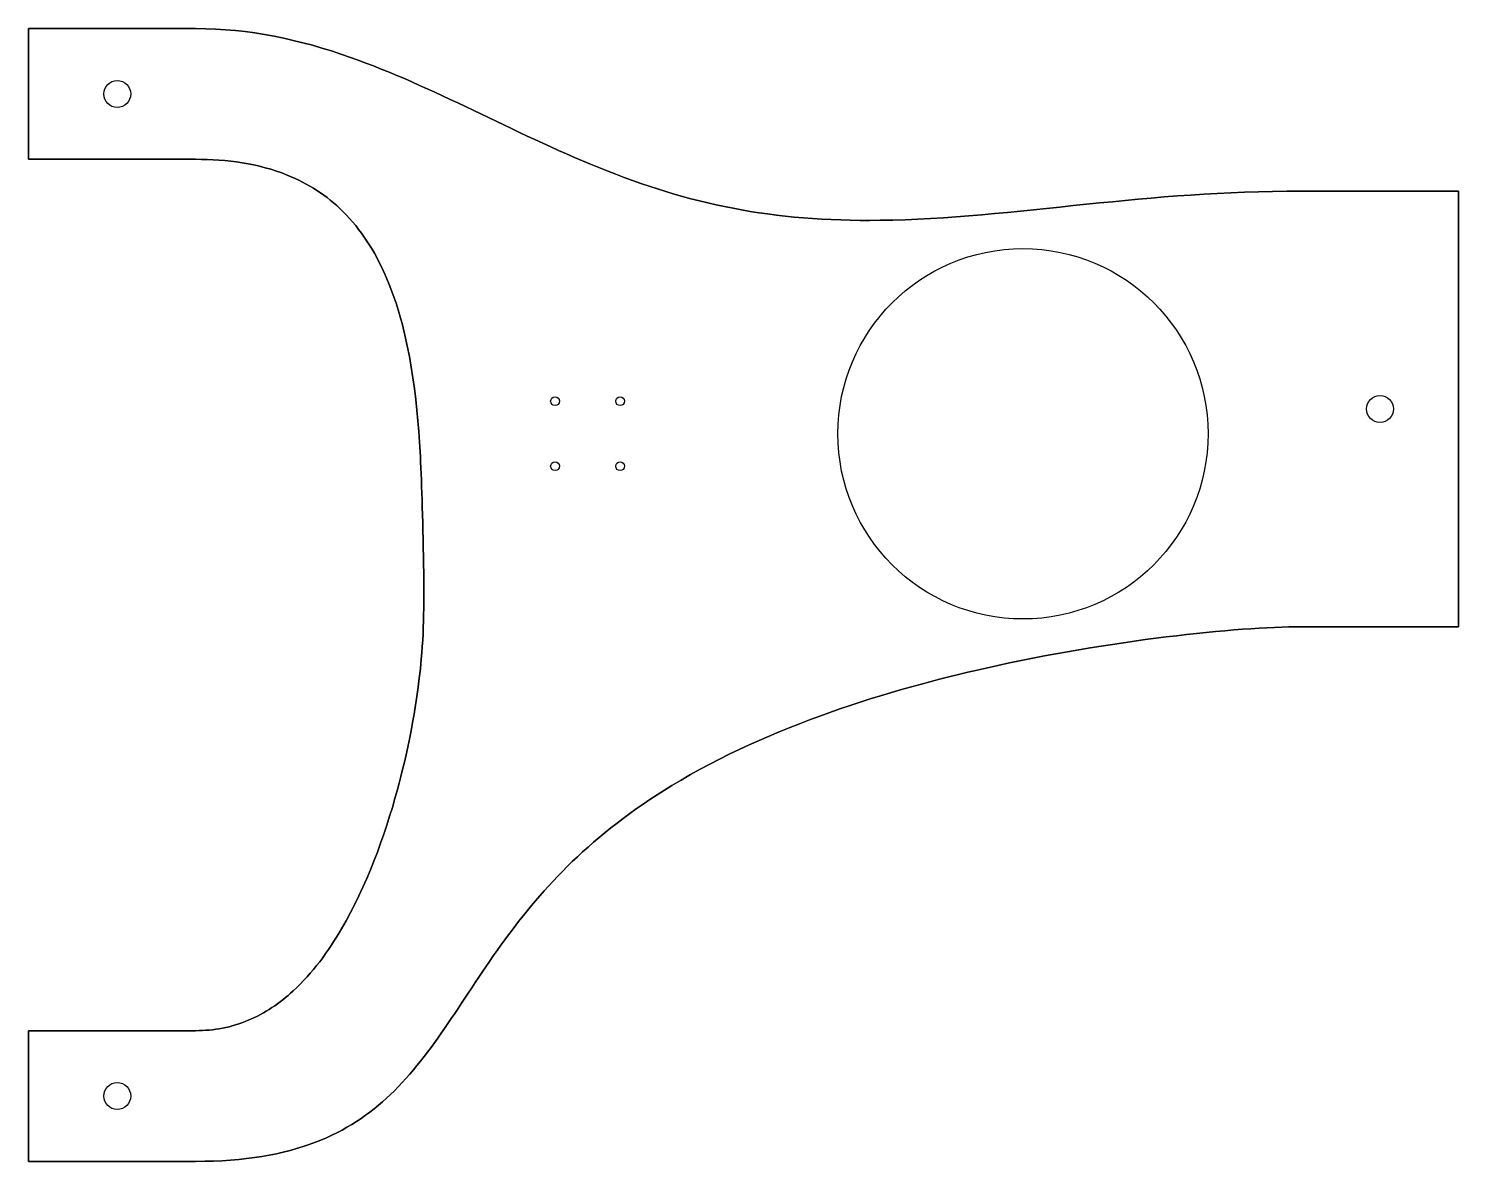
# Model space of a CAD drawing. Header units: millimetres. Extents: x 809 to 1138, y 358 to 618.
import ezdxf

# ---------------------------------------------------------------- set-up
doc = ezdxf.new("R2010")
doc.units = ezdxf.units.MM
doc.layers.get('0').update_dxf_attribs({"linetype": 'CONTINUOUS'})

msp = doc.modelspace()

# ---------------------------------------------------------------- linework, layer by layer
for p, q in [((809.31, 618), (809.31, 588)), ((847.66, 618), (809.31, 618)), ((809.31, 618), (847.66, 618)), ((809.31, 588), (809.31, 618)), ((809.31, 588), (847.66, 588)), ((847.66, 588), (809.31, 588)), ((1137.66, 580.7), (1101.66, 580.7)), ((1101.66, 580.7), (1137.66, 580.7)), ((1137.66, 480.7), (1137.66, 580.7)), ((1137.66, 580.7), (1137.66, 480.7)), ((1101.66, 480.7), (1137.66, 480.7)), ((1137.66, 480.7), (1101.66, 480.7)), ((847.66, 388), (809.31, 388)), ((809.31, 388), (809.31, 358)), ((809.31, 358), (809.31, 388)), ((809.31, 388), (847.66, 388)), ((809.31, 358), (847.66, 358)), ((847.66, 358), (809.31, 358))]:
    msp.add_line(p, q)
for centre, radius in [((829.66, 603), 3.1), ((829.66, 603), 3.1), ((1037.66, 525), 42.5), ((1037.66, 525), 42.5), ((930.2, 532.46), 1), ((930.2, 532.46), 1), ((945.13, 532.46), 1), ((945.13, 532.46), 1), ((1119.66, 530.7), 3.1), ((1119.66, 530.7), 3.1), ((930.2, 517.54), 1), ((930.2, 517.54), 1), ((945.13, 517.54), 1), ((945.13, 517.54), 1), ((829.66, 373), 3.1), ((829.66, 373), 3.1)]:
    msp.add_circle(centre, radius)
for points, knots in [([(1101.66, 580.7), (1083.58, 580.7), (1068.17, 579.31), (1035.85, 576), (1020.29, 574.2), (980.03, 573.68), (961.2, 577.63), (920.32, 594.16), (902.25, 604.7), (871.54, 615.52), (860.05, 618), (847.66, 618)], [-23.98552, -23.98552, -23.98552, -23.98552, -20.126757, -20.126757, -16.15608, -16.15608, -9.776267, -9.776267, -3.716216, -3.716216, 0, 0, 0, 0]), ([(847.66, 618), (860.05, 618), (871.54, 615.52), (902.25, 604.7), (920.32, 594.16), (961.2, 577.63), (980.03, 573.68), (1020.29, 574.2), (1035.85, 576), (1068.17, 579.31), (1083.58, 580.7), (1101.66, 580.7)], [0, 0, 0, 0, 3.716216, 3.716216, 9.776267, 9.776267, 16.15608, 16.15608, 20.126757, 20.126757, 23.98552, 23.98552, 23.98552, 23.98552]), ([(847.66, 588), (854.81, 588), (862.07, 587.06), (873.53, 582.44), (877.78, 579.69), (885.66, 571.89), (888.81, 566.89), (896.36, 549.9), (898.24, 535.96), (899.45, 517.44), (899.72, 509.77), (900.16, 488.11), (900.19, 481.16), (898.44, 461.59), (896.09, 451), (891.07, 432.53), (886.86, 421.06), (878.17, 406.23), (874.49, 401.17), (867, 394.31), (863.59, 391.98), (855.89, 388.76), (851.87, 388), (847.66, 388)], [-22.629179, -22.629179, -22.629179, -22.629179, -20.482787, -20.482787, -18.930502, -18.930502, -17.162131, -17.162131, -13.357508, -13.357508, -11.684508, -11.684508, -10.062837, -10.062837, -7.677712, -7.677712, -4.310179, -4.310179, -2.505022, -2.505022, -1.260369, -1.260369, 0, 0, 0, 0]), ([(847.66, 388), (851.87, 388), (855.89, 388.76), (863.59, 391.98), (867, 394.31), (874.49, 401.17), (878.17, 406.23), (886.86, 421.06), (891.07, 432.53), (896.09, 451), (898.44, 461.59), (900.19, 481.16), (900.16, 488.11), (899.72, 509.77), (899.45, 517.44), (898.24, 535.96), (896.36, 549.9), (888.81, 566.89), (885.66, 571.89), (877.78, 579.69), (873.53, 582.44), (862.07, 587.06), (854.81, 588), (847.66, 588)], [0, 0, 0, 0, 1.260369, 1.260369, 2.505022, 2.505022, 4.310179, 4.310179, 7.677712, 7.677712, 10.062837, 10.062837, 11.684508, 11.684508, 13.357508, 13.357508, 17.162131, 17.162131, 18.930502, 18.930502, 20.482787, 20.482787, 22.629179, 22.629179, 22.629179, 22.629179]), ([(847.66, 358), (858.92, 358), (867.82, 359.57), (882.12, 365.04), (887.63, 368.8), (902.32, 382.79), (908.96, 395.58), (927.37, 420.75), (938.51, 433), (979.76, 458.06), (1006.99, 466.24), (1057.73, 477.65), (1086.75, 480.7), (1101.66, 480.7)], [-17.137389, -17.137389, -17.137389, -17.137389, -15.528641, -15.528641, -14.002529, -14.002529, -10.817038, -10.817038, -7.970041, -7.970041, -4.475714, -4.475714, 0, 0, 0, 0]), ([(1101.66, 480.7), (1086.75, 480.7), (1057.73, 477.65), (1006.99, 466.24), (979.76, 458.06), (938.51, 433), (927.37, 420.75), (908.96, 395.58), (902.32, 382.79), (887.63, 368.8), (882.12, 365.04), (867.82, 359.57), (858.92, 358), (847.66, 358)], [0, 0, 0, 0, 4.475714, 4.475714, 7.970041, 7.970041, 10.817038, 10.817038, 14.002529, 14.002529, 15.528641, 15.528641, 17.137389, 17.137389, 17.137389, 17.137389])]:
    msp.add_open_spline(points, degree=3, knots=knots)

doc.saveas('drawing.dxf')
